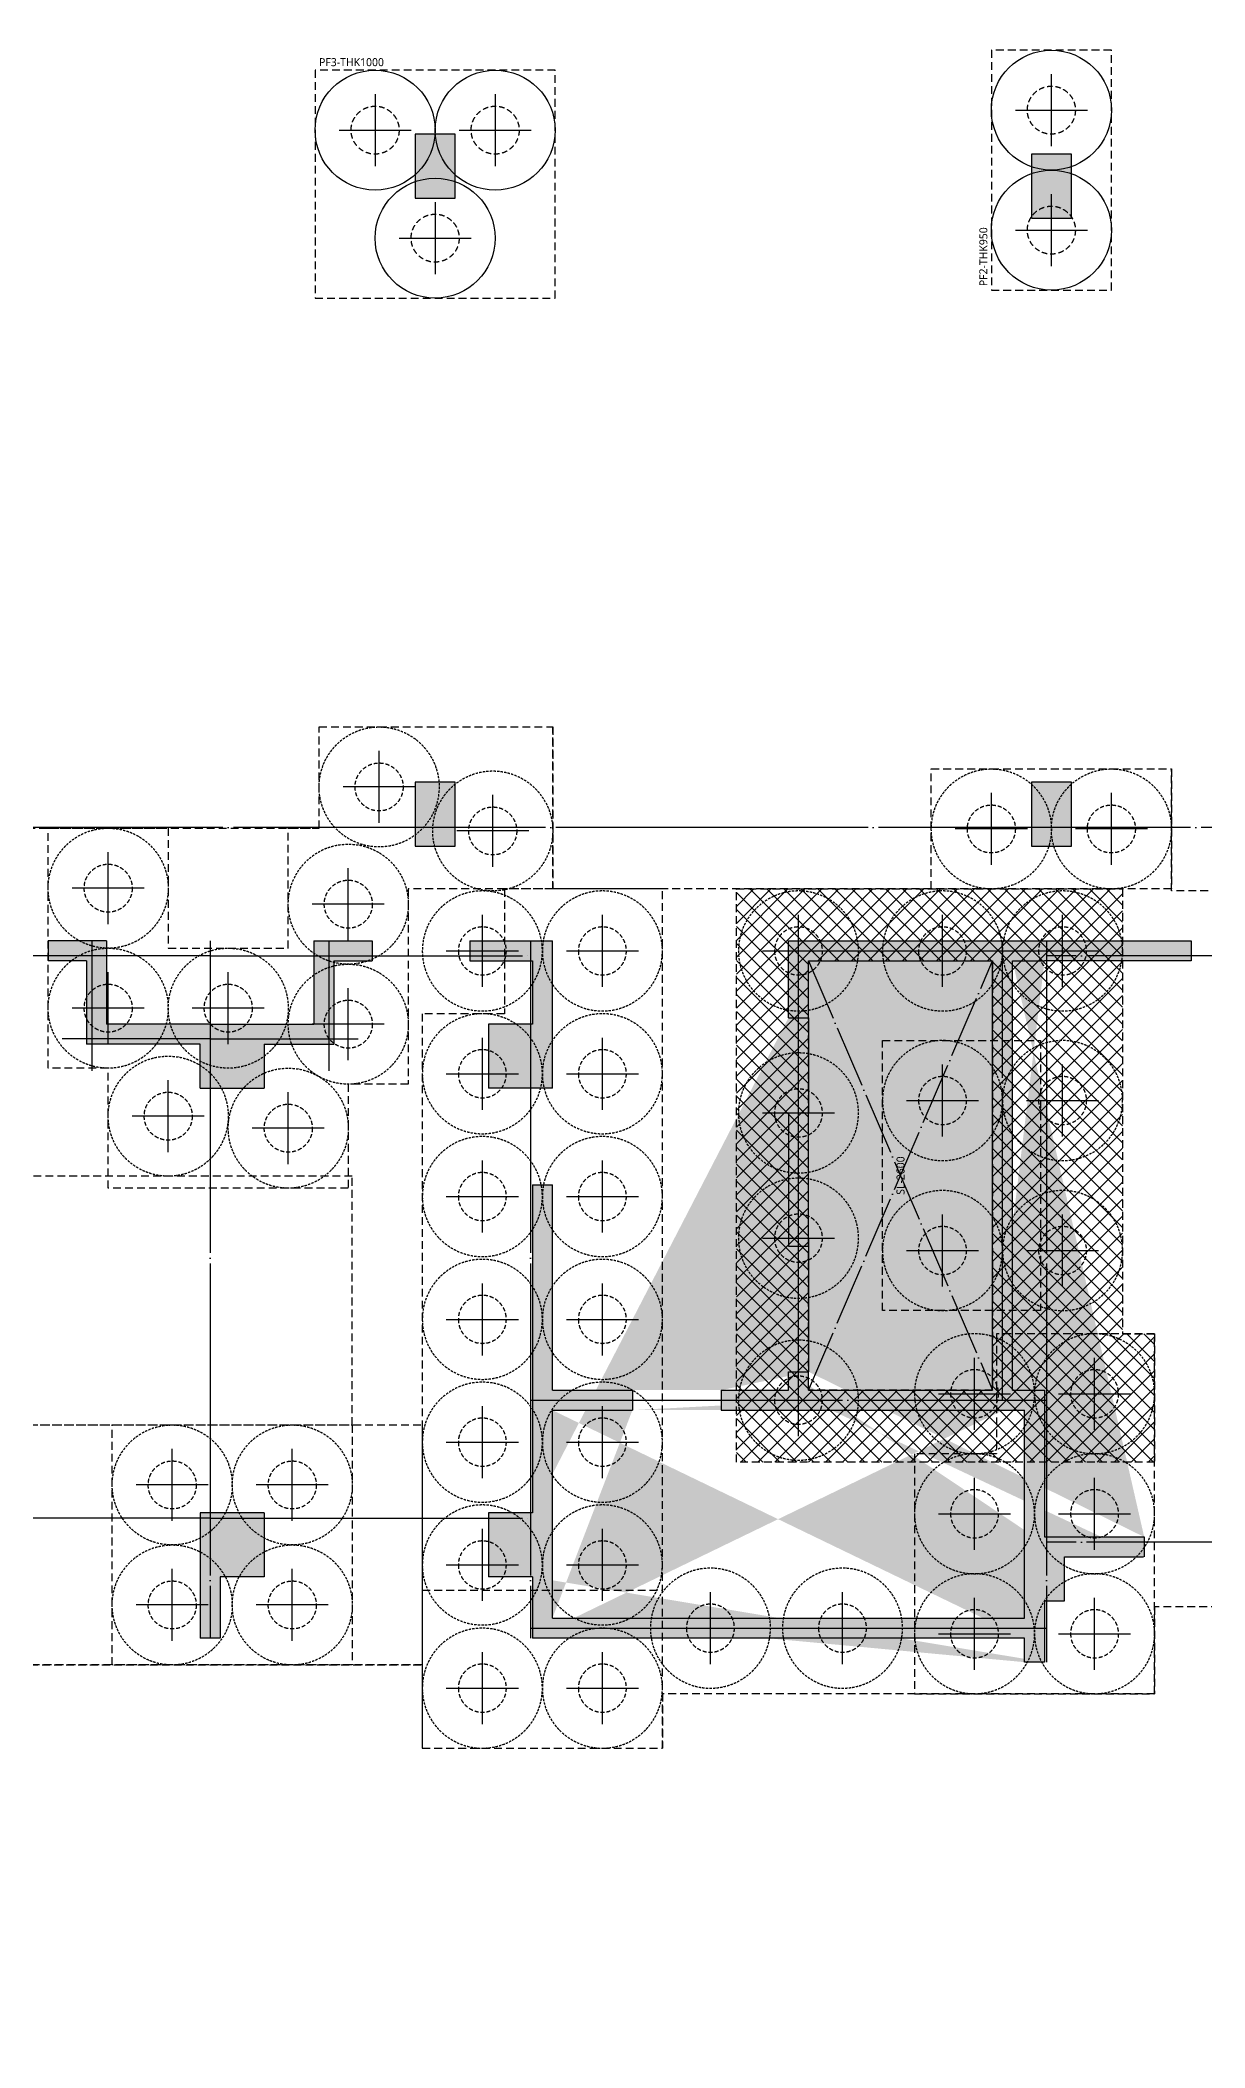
# Model space of a CAD drawing. Header units: millimetres. Extents: x 262481 to 2519995, y -394348 to 364571.
# Drawn here: x 2123310 to 2137863, y 81961 to 107057 of the extents above; entities that cross this region are included whole.
import ezdxf
from ezdxf.enums import TextEntityAlignment as Align

# ---------------------------------------------------------------- set-up
doc = ezdxf.new("R2010")
doc.units = ezdxf.units.MM
doc.header["$LTSCALE"] = 65
for name, pattern in [('XS-기초$0$CEN', [62, 60, -1, 0, -1]), ('XS-기초$0$CONTINOUS', [0]), ('XS-기초$0$DDOT', [14, 12, -1, 0, -1]), ('XS-기초$0$HID', [2.3, 1.5, -0.8])]:
    doc.linetypes.add(name, pattern=pattern)
for name, color, linetype in [('XS-기초$0$252', 252, 'Continuous'), ('XS-기초$0$CEN', 1, 'XS-기초$0$CEN'), ('XS-기초$0$EL7', 7, 'Continuous'), ('XS-기초$0$MAT', 3, 'XS-기초$0$HID'), ('XS-기초$0$OPEN', 9, 'XS-기초$0$DDOT'), ('XS-기초$0$PILE', 3, 'XS-기초$0$HID'), ('XS-기초$0$PILE-P', 3, 'XS-기초$0$HID'), ('XS-기초$0$WALL', 11, 'Continuous'), ('XS-기초$0$기초꺽임', 4, 'XS-기초$0$HID'), ('XS-기초$0$기초꺽임-HAT', 5, 'Continuous'), ('XS-기초$0$기초연단', 3, 'Continuous'), ('XS-기초$0$보강구간', 6, 'XS-기초$0$HID')]:
    doc.layers.add(name, color=color, linetype=linetype)
doc.layers.add('XS-기초$0$DEFPOINT', color=144, linetype='Continuous', plot=False)
doc.styles.add('XS-기초$0$맑은고딕', font='malgun.ttf')

# ---------------------------------------------------------------- blocks, each defined once
blk = doc.blocks.new('XS-기초$0$A$C762E058C')
at = {"layer": 'XS-기초$0$252'}
h = blk.add_hatch(color=256, dxfattribs=at)
h.dxf.hatch_style = 1
h.paths.add_polyline_path([(117550, -126950), (117550, -126150), (117050, -126150), (117050, -126950)])
h.paths.add_polyline_path([(111050, -126950), (111050, -126150), (110550, -126150), (110550, -126950)])
h.paths.add_polyline_path([(105650, -126950), (105650, -126150), (105150, -126150), (105150, -126950)])
h.paths.add_polyline_path([(101350, -126950), (101350, -126150), (100850, -126150), (100850, -126950)])
h.paths.add_polyline_path([(93250, -126950), (93250, -126150), (92750, -126150), (92750, -126950)])
h.paths.add_polyline_path([(85750, -126950), (85750, -126150), (85250, -126150), (85250, -126950)])
h.paths.add_polyline_path([(117550, -124300), (117550, -123500), (117050, -123500), (117050, -124300)])
h.paths.add_polyline_path([(105650, -124300), (105650, -123500), (105150, -123500), (105150, -124300)])
h.paths.add_polyline_path([(125700, -124300), (125700, -123500), (125200, -123500), (125200, -124300)])
h.paths.add_polyline_path([(111050, -124300), (111050, -123500), (110550, -123500), (110550, -124300)])
h.paths.add_polyline_path([(101350, -124300), (101350, -123500), (100850, -123500), (100850, -124300)])
h.paths.add_polyline_path([(85750, -124300), (85750, -123500), (85250, -123500), (85250, -124300)])
h.paths.add_polyline_path([(93250, -124300), (93250, -123500), (92750, -123500), (92750, -124300)])
h.paths.add_polyline_path([(77200, -124150), (78000, -124150), (78000, -123650), (77200, -123650)])
h.paths.add_polyline_path([(88550, -114000), (87750, -114000), (87750, -114500), (88550, -114500)])
h.paths.add_polyline_path([(88550, -117000), (87750, -117000), (87750, -117500), (88550, -117500)])
h.paths.add_polyline_path([(88550, -111000), (87750, -111000), (87750, -111500), (88550, -111500)])
h.paths.add_polyline_path([(101650, -117000), (100850, -117000), (100850, -117500), (101650, -117500)])
h.paths.add_polyline_path([(101650, -111000), (100850, -111000), (100850, -111500), (101650, -111500)])
h.paths.add_polyline_path([(93400, -117000), (92600, -117000), (92600, -117500), (93400, -117500)])
h.paths.add_polyline_path([(93400, -111000), (92600, -111000), (92600, -111500), (93400, -111500)])
h.paths.add_polyline_path([(86050, -117000), (85250, -117000), (85250, -117500), (86050, -117500)])
h.paths.add_polyline_path([(85850, -111000), (85050, -111000), (85050, -111500), (85850, -111500)])
h.paths.add_polyline_path([(78000, -117000), (77200, -117000), (77200, -117500), (78000, -117500)])
h.paths.add_polyline_path([(78000, -111000), (77200, -111000), (77200, -111500), (78000, -111500)])
h.paths.add_polyline_path([(105800, -117000), (105000, -117000), (105000, -117500), (105800, -117500)])
h.paths.add_polyline_path([(105800, -111000), (105000, -111000), (105000, -111500), (105800, -111500)])
h.paths.add_polyline_path([(111050, -111000), (110250, -111000), (110250, -111500), (111050, -111500)])
h.paths.add_polyline_path([(111050, -117000), (110250, -117000), (110250, -117500), (111050, -117500)])
h.paths.add_polyline_path([(117850, -117000), (117050, -117000), (117050, -117500), (117850, -117500)])
h.paths.add_polyline_path([(117850, -111000), (117050, -111000), (117050, -111500), (117850, -111500)])
h.paths.add_polyline_path([(125850, -117000), (125050, -117000), (125050, -117500), (125850, -117500)])
h.paths.add_polyline_path([(125850, -111000), (125050, -111000), (125050, -111500), (125850, -111500)])
h.paths.add_polyline_path([(110400, -103800), (110400, -103300), (109600, -103300), (109600, -103800)])
h.paths.add_polyline_path([(118500, -103300), (117700, -103300), (117700, -103800), (118500, -103800)])
h.paths.add_polyline_path([(111050, -107400), (110250, -107400), (110250, -107900), (111050, -107900)])
h.paths.add_polyline_path([(117850, -107400), (117050, -107400), (117050, -107900), (117850, -107900)])
h.paths.add_polyline_path([(126600, -103300), (125800, -103300), (125800, -103800), (126600, -103800)])
h.paths.add_polyline_path([(86100, -103300), (85300, -103300), (85300, -103800), (86100, -103800)])
h.paths.add_polyline_path([(86100, -95200), (85300, -95200), (85300, -95700), (86100, -95700)])
h.paths.add_polyline_path([(86100, -87100), (85300, -87100), (85300, -87600), (86100, -87600)])
h.paths.add_polyline_path([(94200, -103300), (93400, -103300), (93400, -103800), (94200, -103800)])
h.paths.add_polyline_path([(94200, -95200), (93400, -95200), (93400, -95700), (94200, -95700)])
h.paths.add_polyline_path([(94200, -87100), (93400, -87100), (93400, -87600), (94200, -87600)])
h.paths.add_polyline_path([(102300, -103300), (101500, -103300), (101500, -103800), (102300, -103800)])
h.paths.add_polyline_path([(102300, -95200), (101500, -95200), (101500, -95700), (102300, -95700)])
h.paths.add_polyline_path([(102300, -87100), (101500, -87100), (101500, -87600), (102300, -87600)])
h.paths.add_polyline_path([(110400, -95200), (109600, -95200), (109600, -95700), (110400, -95700)])
h.paths.add_polyline_path([(110400, -87100), (109600, -87100), (109600, -87600), (110400, -87600)])
h.paths.add_polyline_path([(78000, -103300), (77200, -103300), (77200, -103800), (78000, -103800)])
h.paths.add_polyline_path([(78000, -95200), (77200, -95200), (77200, -95700), (78000, -95700)])
h.paths.add_polyline_path([(78000, -87100), (77200, -87100), (77200, -87600), (78000, -87600)])
h.paths.add_polyline_path([(118500, -95200), (117700, -95200), (117700, -95700), (118500, -95700)])
h.paths.add_polyline_path([(118500, -87100), (117700, -87100), (117700, -87600), (118500, -87600)])
h.paths.add_polyline_path([(126600, -95200), (125800, -95200), (125800, -95700), (126600, -95700)])
h.paths.add_polyline_path([(126600, -87100), (125800, -87100), (125800, -87600), (126600, -87600)])
h.paths.add_polyline_path([(134050, -103300), (133250, -103300), (133250, -103800), (134050, -103800)])
h.paths.add_polyline_path([(86100, -79000), (85300, -79000), (85300, -79500), (86100, -79500)])
h.paths.add_polyline_path([(94200, -79000), (93400, -79000), (93400, -79500), (94200, -79500)])
h.paths.add_polyline_path([(102300, -79000), (101500, -79000), (101500, -79500), (102300, -79500)])
h.paths.add_polyline_path([(110400, -79000), (109600, -79000), (109600, -79500), (110400, -79500)])
h.paths.add_polyline_path([(118500, -79000), (117700, -79000), (117700, -79500), (118500, -79500)])
h.paths.add_polyline_path([(134050, -79000), (133250, -79000), (133250, -79500), (134050, -79500)])
h.paths.add_polyline_path([(126600, -79000), (125800, -79000), (125800, -79500), (126600, -79500)])
h.paths.add_polyline_path([(73650, -79000), (72850, -79000), (72850, -79500), (73650, -79500)])
h.paths.add_polyline_path([(136755, -79000), (135955, -79000), (135955, -79500), (136755, -79500)])
h.paths.add_polyline_path([(68100, -79000), (67300, -79000), (67300, -79500), (68100, -79500)])
h.paths.add_polyline_path([(78000, -79000), (77200, -79000), (77200, -79500), (78000, -79500)])
h = blk.add_hatch(color=256, dxfattribs=at)
h.dxf.hatch_style = 1
h.paths.add_polyline_path([(68065, -123715), (68315, -123715), (68315, -122920), (68565, -122920), (68565, -124265), (74155, -124265), (74155, -123495), (75765, -123495), (75765, -123015), (76015, -123015), (76015, -123745), (74405, -123745), (74405, -124390), (74405, -125035), (76015, -125035), (76015, -125765), (75765, -125765), (75765, -125285), (74155, -125285), (74155, -124515), (68565, -124515), (68565, -125860), (68315, -125860), (68315, -124515), (67000, -124515), (67000, -124265), (68065, -124265)])
h.paths.add_polyline_path([(68565, -117500), (68565, -117000), (68565, -115715), (74155, -115715), (74155, -116485), (75765, -116485), (75765, -116965), (76015, -116965), (76015, -116235), (74405, -116235), (74405, -115590), (74405, -114945), (76015, -114945), (76015, -114215), (75765, -114215), (75765, -114695), (74155, -114695), (74155, -115465), (68565, -115465), (68565, -114120), (68315, -114120), (68315, -115465), (67000, -115465), (67000, -115715), (68315, -115715), (68315, -117000), (67765, -117000), (67765, -117500)])
h.paths.add_polyline_path([(76015, -118185), (75765, -118185), (75765, -119865), (68565, -119865), (68565, -118770), (68315, -118770), (68315, -119865), (67000, -119865), (67000, -120115), (68315, -120115), (68315, -121210), (68565, -121210), (68565, -120115), (75765, -120115), (75765, -121795), (76015, -121795), (76015, -119990)])
h.paths.add_polyline_path([(74175, -105015), (74175, -104215), (74975, -104215), (74975, -104765), (75765, -104765), (75765, -103985), (76015, -103985), (76015, -105015)])
h.paths.add_polyline_path([(76015, -87985), (75765, -87985), (75765, -88615), (73650, -88615), (73650, -88065), (72850, -88065), (72850, -88865), (75765, -88865), (75765, -89495), (76015, -89495), (76015, -88740)])
h.paths.add_polyline_path([(72850, -92340), (73650, -92340), (73650, -92615), (74725, -92615), (74725, -91195), (75765, -91195), (75765, -90715), (76015, -90715), (76015, -91445), (74975, -91445), (74975, -92740), (74975, -94035), (76015, -94035), (76015, -94765), (75765, -94765), (75765, -94285), (74725, -94285), (74725, -92865), (73650, -92865), (73650, -93140), (72850, -93140)])
h.paths.add_polyline_path([(68065, -92340), (68065, -92615), (67300, -92615), (67300, -92865), (68065, -92865), (68065, -93140), (68865, -93140), (68865, -92340)])
h.paths.add_polyline_path([(73650, -81220), (72850, -81220), (72850, -80670), (68865, -80670), (68865, -81220), (68065, -81220), (68065, -80670), (67300, -80670), (67300, -80420), (77505, -80420), (77505, -80670), (76015, -80670), (76015, -81495), (75765, -81495), (75765, -80670), (73650, -80670)])
h.paths.add_polyline_path([(74725, -101415), (74175, -101415), (74175, -100615), (74725, -100615), (74725, -99195), (75765, -99195), (75765, -98715), (76015, -98715), (76015, -99445), (74975, -99445), (74975, -100740), (74975, -102035), (76015, -102035), (76015, -102765), (75765, -102765), (75765, -102285), (74725, -102285)])
h.paths.add_polyline_path([(74975, -97495), (72850, -97495), (72850, -96615), (75765, -96615), (75765, -95985), (76015, -95985), (76015, -96740), (76015, -97495), (75765, -97495), (75765, -96865), (74975, -96865)])
h.paths.add_polyline_path([(73650, -85415), (72850, -85415), (72850, -84615), (74725, -84615), (74725, -83195), (75765, -83195), (75765, -82715), (76015, -82715), (76015, -83445), (74975, -83445), (74975, -84740), (74975, -86035), (76015, -86035), (76015, -86765), (75765, -86765), (75765, -86285), (74725, -86285), (74725, -84865), (73650, -84865)])
h.paths.add_polyline_path([(68065, -88615), (68065, -88065), (68865, -88065), (68865, -88865), (67300, -88865), (67300, -88615)])
h.paths.add_polyline_path([(68865, -100615), (67300, -100615), (67300, -100865), (68065, -100865), (68065, -101415), (68865, -101415)])
h.paths.add_polyline_path([(67300, -96615), (67300, -96865), (68065, -96865), (68065, -97415), (68865, -97415), (68865, -96615)])
h.paths.add_polyline_path([(68865, -84615), (67300, -84615), (67300, -84865), (68065, -84865), (68065, -85415), (68865, -85415)])
edge = h.paths.add_edge_path()
edge.add_line((67765, -111415), (68315, -111415))
edge.add_line((67765, -111165), (67765, -111415))
edge.add_line((70630, -107965), (70630, -108215))
edge.add_line((68565, -112410), (68315, -112410))
edge.add_line((70400, -107965), (70630, -107965))
edge.add_line((70400, -108215), (70630, -108215))
edge.add_line((70400, -107125), (70150, -107125))
edge.add_line((70400, -106015), (70150, -106015))
edge.add_line((70400, -110765), (70400, -111165))
edge.add_line((70400, -108215), (70400, -110515))
edge.add_line((70400, -107125), (70400, -107965))
edge.add_line((70400, -105015), (70400, -106015))
edge.add_line((70150, -107125), (70150, -110915))
edge.add_line((70150, -105015), (70150, -106015))
edge.add_line((67550, -105015), (67550, -110915))
edge.add_line((67550, -110915), (70150, -110915))
edge.add_line((67000, -110915), (67300, -110915))
edge.add_line((67000, -111165), (67000, -110915))
edge.add_line((67550, -105015), (70150, -105015))
edge.add_line((67300, -110915), (67300, -104765))
edge.add_line((70400, -111165), (68565, -111165))
edge.add_line((68315, -111415), (68315, -112400))
edge.add_line((68565, -111165), (68565, -112410))
edge.add_line((67765, -111165), (67000, -111165))
edge.add_line((68065, -104765), (68065, -104215))
edge.add_line((68865, -104215), (68065, -104215))
edge.add_line((68865, -104765), (68865, -104215))
edge.add_line((68065, -104765), (67300, -104765))
edge.add_line((72965, -104765), (72965, -105015))
edge.add_line((70400, -105015), (72965, -105015))
edge.add_line((72965, -104765), (68865, -104765))
edge.add_line((75055, -107965), (75055, -108215))
edge.add_line((75055, -107965), (76015, -107965))
edge.add_line((75055, -108215), (75765, -108215))
edge.add_line((75765, -110765), (75765, -111165))
edge.add_line((75765, -108215), (75765, -110515))
edge.add_line((76015, -107965), (76015, -111165))
edge.add_line((76015, -112995), (75765, -112995))
edge.add_line((76015, -112995), (76015, -111165))
edge.add_line((75765, -112995), (75765, -111165))
edge.add_line((70400, -110515), (75765, -110515))
edge.add_line((70400, -110765), (75765, -110765))
h = blk.add_hatch(color=256, dxfattribs=at)
h.dxf.hatch_style = 1
h.paths.add_polyline_path([(76015, -107965), (75055, -107965), (75055, -108215), (75765, -108215), (75765, -110515), (70400, -110515), (70400, -108215), (70630, -108215), (70630, -107965), (70400, -107965), (70400, -107125), (70150, -107125), (70150, -110915), (67550, -110915), (67550, -105015), (70150, -105015), (70150, -106015), (70400, -106015), (70400, -105015), (72965, -105015), (72965, -104765), (68865, -104765), (68865, -104215), (68065, -104215), (68065, -104765), (67300, -104765), (67300, -110915), (67000, -110915), (67000, -111165), (67765, -111165), (67765, -111415), (68315, -111415), (68315, -112410), (68565, -112410), (68565, -111165), (70400, -111165), (70400, -110765), (75765, -110765), (75765, -111165), (75765, -112995), (76015, -112995)])
h = blk.add_hatch(color=256, dxfattribs=at)
h.dxf.hatch_style = 1
h.paths.add_polyline_path([(7565, -107965), (5900, -107965), (5900, -108215), (7565, -108215)])
h.paths.add_polyline_path([(109050, -107400), (106350, -107400), (106350, -110300), (109050, -110300)])
h.paths.add_polyline_path([(106550, -110100), (106550, -107600), (108850, -107600), (108850, -110100)], flags=16)
h.paths.add_polyline_path([(41550, -114300), (38850, -114300), (38850, -117200), (41550, -117200)])
h.paths.add_polyline_path([(41350, -114500), (41350, -117000), (39050, -117000), (39050, -114500)], flags=16)
h.paths.add_polyline_path([(73865, -107965), (72200, -107965), (72200, -108215), (73865, -108215)])
h.paths.add_polyline_path([(140465, -107965), (138800, -107965), (138800, -108215), (140465, -108215)])
blk = doc.blocks.new('XS-기초$0$PILE-P')
at = {"layer": 'XS-기초$0$DEFPOINT'}
blk.add_circle((0, 0), 750, dxfattribs=at)
at = {"layer": 'XS-기초$0$PILE-P', "color": 4, "linetype": 'XS-기초$0$CONTINOUS'}
for p, q in [((0, -450), (0, 450)), ((-450, 0), (450, 0))]:
    blk.add_line(p, q, dxfattribs=at)
at = {"layer": 'XS-기초$0$PILE-P', "linetype": 'XS-기초$0$HID', "ltscale": 0.7}
blk.add_circle((0, 0), 300, dxfattribs=at)
blk = doc.blocks.new('XS-기초$0$PF2')
at = {"layer": 'XS-기초$0$MAT', "linetype": 'XS-기초$0$HID'}
blk.add_lwpolyline([(-1500, -750), (1500, -750), (1500, 750), (-1500, 750)], close=True, dxfattribs=at)
at = {"layer": 'XS-기초$0$PILE-P', "rotation": 270}
for p in [(-750, 0), (750, 0)]:
    blk.add_blockref('XS-기초$0$PILE-P', p, dxfattribs=at)
at = {"layer": 'XS-기초$0$DEFPOINT', "color": 1, "style": 'XS-기초$0$맑은고딕'}
blk.add_text('PF2-THK950', height=100, dxfattribs=at).set_placement((-1450, 850), align=Align.MIDDLE_LEFT)
blk = doc.blocks.new('XS-기초$0$PF3')
at = {"layer": 'XS-기초$0$MAT', "linetype": 'XS-기초$0$HID'}
blk.add_lwpolyline([(-1500, -1650), (1500, -1650), (1500, 1200), (-1500, 1200)], close=True, dxfattribs=at)
at = {"layer": 'XS-기초$0$PILE-P', "rotation": 270}
for p in [(-750, 450), (750, 450), (0, -900)]:
    blk.add_blockref('XS-기초$0$PILE-P', p, dxfattribs=at)
at = {"layer": 'XS-기초$0$DEFPOINT', "color": 1, "style": 'XS-기초$0$맑은고딕'}
blk.add_text('PF3-THK1000', height=100, dxfattribs=at).set_placement((-1450, 1300), align=Align.MIDDLE_LEFT)
blk = doc.blocks.new('XS-기초$0$PILE-600')
at = {"layer": 'XS-기초$0$DEFPOINT', "color": 173, "linetype": 'XS-기초$0$HID', "ltscale": 0.3}
blk.add_circle((0, 0), 750, dxfattribs=at)
at = {"layer": 'XS-기초$0$PILE', "linetype": 'Continuous'}
for p, q in [((0, -450), (0, 450)), ((-450, 0), (450, 0))]:
    blk.add_line(p, q, dxfattribs=at)
at = {"layer": 'XS-기초$0$PILE', "ltscale": 0.5}
blk.add_circle((0, 0), 300, dxfattribs=at)

msp = doc.modelspace()

# ---------------------------------------------------------------- hatches: boundary and pattern name
at = {"layer": 'XS-기초$0$기초꺽임-HAT'}
h = msp.add_hatch(dxfattribs=at)
h.set_pattern_fill('ANSI37', color=256, scale=1200, angle=90, style=0)
h.set_pattern_definition([(135, (2222995.4, -98527.69), (-106.06602, -106.06602), []), (225, (2222995.4, -98527.69), (106.06602, -106.06602), [])])
h.paths.add_polyline_path([(2132910.4, 90182.3), (2132910.4, 95547.3), (2135210.4, 95547.3), (2135210.4, 90182.3)], flags=16)
h.paths.add_polyline_path([(2136835.4, 96447.3), (2136835.4, 90887.3), (2137235.4, 90887.3), (2137235.4, 89282.3), (2132010.4, 89282.3), (2132010.4, 96447.3)])

# ---------------------------------------------------------------- linework, layer by layer
at = {"layer": 'XS-기초$0$CEN'}
for p, q in [((2153805.4, 97217.3), (2105115.4, 97217.3)), ((2123955.4, 95797.3), (2123955.4, 94172.3)), ((2125435.4, 95797.3), (2125435.4, 87082.3)), ((2125435.4, 95797.3), (2125435.4, 87082.3)), ((2126915.4, 95797.3), (2126915.4, 94172.3)), ((2129435.4, 95797.3), (2129435.4, 87082.3)), ((2132660.4, 95672.3), (2135885.4, 95672.3)), ((2132785.4, 90057.3), (2132785.4, 95797.3)), ((2135335.4, 90057.3), (2135335.4, 95797.3)), ((2135885.4, 95797.3), (2135885.4, 86782.3)), ((2125435.4, 95612.3), (2121435.4, 95612.3)), ((2125435.4, 95612.3), (2129435.4, 95612.3)), ((2140285.4, 95612.3), (2135885.4, 95612.3)), ((2125435.4, 94572.3), (2123585.4, 94572.3)), ((2125435.4, 94572.3), (2127285.4, 94572.3)), ((2129435.4, 90057.3), (2135885.4, 90057.3)), ((2125435.4, 88582.3), (2121435.4, 88582.3)), ((2125435.4, 88582.3), (2129435.4, 88582.3)), ((2140285.4, 88282.3), (2135885.4, 88282.3)), ((2129435.4, 87207.3), (2135885.4, 87207.3))]:
    msp.add_line(p, q, dxfattribs=at)
at = {"layer": 'XS-기초$0$EL7'}
for p, q in [((2132910.4, 94837.3), (2132910.4, 93647.3)), ((2132910.4, 92082.3), (2132910.4, 90412.3))]:
    msp.add_line(p, q, dxfattribs=at)
at = {"layer": 'XS-기초$0$OPEN'}
for p, q in [((2132910.4, 90182.3), (2135210.4, 95547.3)), ((2132910.4, 95547.3), (2135210.4, 90182.3))]:
    msp.add_line(p, q, dxfattribs=at)
at = {"layer": 'XS-기초$0$WALL'}
for p, q in [((2128495.4, 105882.3), (2127995.4, 105882.3)), ((2127995.4, 105882.3), (2127995.4, 105082.3)), ((2128495.4, 105082.3), (2128495.4, 105882.3)), ((2136195.4, 105632.3), (2135695.4, 105632.3)), ((2135695.4, 105632.3), (2135695.4, 104832.3)), ((2136195.4, 104832.3), (2136195.4, 105632.3)), ((2127995.4, 105082.3), (2128495.4, 105082.3)), ((2135695.4, 104832.3), (2136195.4, 104832.3)), ((2128495.4, 97782.3), (2127995.4, 97782.3)), ((2127995.4, 97782.3), (2127995.4, 96982.3)), ((2128495.4, 96982.3), (2128495.4, 97782.3)), ((2136195.4, 97782.3), (2135695.4, 97782.3)), ((2135695.4, 97782.3), (2135695.4, 96982.3)), ((2136195.4, 96982.3), (2136195.4, 97782.3)), ((2127995.4, 96982.3), (2128495.4, 96982.3)), ((2135695.4, 96982.3), (2136195.4, 96982.3)), ((2124140.4, 95797.3), (2123410.4, 95797.3)), ((2123410.4, 95797.3), (2123410.4, 95547.3)), ((2124140.4, 95797.3), (2124140.4, 94757.3)), ((2126730.4, 95797.3), (2127460.4, 95797.3)), ((2126730.4, 95797.3), (2126730.4, 94757.3)), ((2127460.4, 95797.3), (2127460.4, 95547.3)), ((2128680.4, 95797.3), (2129710.4, 95797.3)), ((2128680.4, 95797.3), (2128680.4, 95547.3)), ((2129710.4, 93957.3), (2129710.4, 95797.3)), ((2132660.4, 95797.3), (2137690.4, 95797.3)), ((2132660.4, 94837.3), (2132660.4, 95797.3)), ((2137690.4, 95797.3), (2137690.4, 95547.3)), ((2123890.4, 95547.3), (2123410.4, 95547.3)), ((2123890.4, 95547.3), (2123890.4, 94507.3)), ((2126980.4, 95547.3), (2127460.4, 95547.3)), ((2126980.4, 95547.3), (2126980.4, 94507.3)), ((2128680.4, 95547.3), (2129460.4, 95547.3)), ((2129460.4, 95547.3), (2129460.4, 94757.3)), ((2132910.4, 95547.3), (2135210.4, 95547.3)), ((2132910.4, 94837.3), (2132910.4, 95547.3)), ((2135210.4, 90182.3), (2135210.4, 95547.3)), ((2135460.4, 90182.3), (2135460.4, 95547.3)), ((2135460.4, 95547.3), (2135860.4, 95547.3)), ((2137690.4, 95547.3), (2135860.4, 95547.3)), ((2125435.4, 94757.3), (2124140.4, 94757.3)), ((2125435.4, 94757.3), (2126730.4, 94757.3)), ((2129460.4, 94757.3), (2128910.4, 94757.3)), ((2128910.4, 94757.3), (2128910.4, 93957.3)), ((2132660.4, 94837.3), (2132910.4, 94837.3)), ((2125310.4, 94507.3), (2123890.4, 94507.3)), ((2125310.4, 93957.3), (2125310.4, 94507.3)), ((2126110.4, 94507.3), (2126980.4, 94507.3)), ((2126110.4, 94507.3), (2126110.4, 93957.3)), ((2125310.4, 93957.3), (2126110.4, 93957.3)), ((2129710.4, 93957.3), (2128910.4, 93957.3)), ((2132660.4, 93647.3), (2132660.4, 91982.3)), ((2132660.4, 93647.3), (2132910.4, 93647.3)), ((2132910.4, 91982.3), (2132910.4, 93647.3)), ((2129460.4, 92747.3), (2129460.4, 88647.3)), ((2129460.4, 92747.3), (2129710.4, 92747.3)), ((2129710.4, 90182.3), (2129710.4, 92747.3)), ((2132660.4, 91982.3), (2132910.4, 91982.3)), ((2132660.4, 90182.3), (2132660.4, 90412.3)), ((2132660.4, 90412.3), (2132910.4, 90412.3)), ((2132910.4, 90182.3), (2132910.4, 90412.3)), ((2129710.4, 90182.3), (2130710.4, 90182.3)), ((2130710.4, 90182.3), (2130710.4, 89932.3)), ((2131820.4, 90182.3), (2132660.4, 90182.3)), ((2131820.4, 90182.3), (2131820.4, 89932.3)), ((2132910.4, 90182.3), (2135210.4, 90182.3)), ((2135460.4, 90182.3), (2135860.4, 90182.3)), ((2135860.4, 90182.3), (2135860.4, 88347.3)), ((2129710.4, 87332.3), (2129710.4, 89932.3)), ((2129710.4, 89932.3), (2130710.4, 89932.3)), ((2131820.4, 89932.3), (2135610.4, 89932.3)), ((2135610.4, 87332.3), (2135610.4, 89932.3)), ((2126110.4, 88647.3), (2125310.4, 88647.3)), ((2125310.4, 88647.3), (2125310.4, 87082.3)), ((2126110.4, 88647.3), (2126110.4, 87847.3)), ((2129460.4, 88647.3), (2128910.4, 88647.3)), ((2128910.4, 88647.3), (2128910.4, 87847.3)), ((2135860.4, 88347.3), (2137105.4, 88347.3)), ((2137105.4, 88347.3), (2137105.4, 88097.3)), ((2136110.4, 88097.3), (2137095.4, 88097.3)), ((2136110.4, 87547.3), (2136110.4, 88097.3)), ((2126110.4, 87847.3), (2125560.4, 87847.3)), ((2125560.4, 87847.3), (2125560.4, 87082.3)), ((2129460.4, 87847.3), (2128910.4, 87847.3)), ((2129460.4, 87847.3), (2129460.4, 87082.3)), ((2135860.4, 87547.3), (2135860.4, 86782.3)), ((2135860.4, 87547.3), (2136110.4, 87547.3)), ((2129710.4, 87332.3), (2135610.4, 87332.3)), ((2125560.4, 87082.3), (2125310.4, 87082.3)), ((2135610.4, 87082.3), (2129460.4, 87082.3)), ((2135610.4, 86782.3), (2135610.4, 87082.3)), ((2135860.4, 86782.3), (2135610.4, 86782.3))]:
    msp.add_line(p, q, dxfattribs=at)
at = {"layer": 'XS-기초$0$기초꺽임'}
for points in [[(2136835.4, 96447.3), (2136835.4, 90887.3), (2137235.4, 90887.3), (2137235.4, 89282.3), (2132010.4, 89282.3), (2132010.4, 96447.3)], [(2132910.4, 90182.3), (2132910.4, 95547.3), (2135210.4, 95547.3), (2135210.4, 90182.3)], [(2132910.4, 90182.3), (2132910.4, 95547.3), (2135210.4, 95547.3), (2135210.4, 90182.3)]]:
    msp.add_lwpolyline(points, close=True, dxfattribs=at)
at = {"layer": 'XS-기초$0$기초연단', "linetype": 'XS-기초$0$HID'}
for p, q in [((2126795.4, 98472.3), (2129715.4, 98472.3)), ((2126795.4, 97207.3), (2126795.4, 98472.3)), ((2129715.4, 96447.3), (2129715.4, 98472.3)), ((2134445.4, 97947.3), (2137445.4, 97947.3)), ((2134445.4, 96447.3), (2134445.4, 97947.3)), ((2137445.4, 96422.3), (2137445.4, 97947.3)), ((2121655.4, 97207.3), (2126795.4, 97207.3)), ((2134445.4, 96447.3), (2129715.4, 96447.3)), ((2140445.4, 96422.3), (2137445.4, 96422.3)), ((2139535.4, 87472.3), (2137235.4, 87472.3)), ((2137235.4, 87472.3), (2137235.4, 86387.3)), ((2106740.4, 86747.3), (2128085.4, 86747.3)), ((2128085.4, 86747.3), (2128085.4, 85707.3)), ((2131085.4, 86387.3), (2131085.4, 85707.3)), ((2137235.4, 86387.3), (2131085.4, 86387.3)), ((2128085.4, 85707.3), (2131085.4, 85707.3))]:
    msp.add_line(p, q, dxfattribs=at)
at = {"layer": 'XS-기초$0$보강구간'}
for p, q in [((2137235.4, 90887.3), (2135260.4, 90887.3)), ((2128085.4, 87682.3), (2131085.4, 87682.3))]:
    msp.add_line(p, q, dxfattribs=at)
for points in [[(2123410.4, 97207.3), (2124910.4, 97207.3), (2124910.4, 95707.3), (2126410.4, 95707.3), (2126410.4, 97207.3), (2126795.4, 97207.3), (2126795.4, 98472.3), (2129715.4, 98472.3), (2129715.4, 96447.3), (2127910.4, 96447.3), (2127910.4, 94007.3), (2127160.4, 94007.3), (2127160.4, 92707.3), (2124160.4, 92707.3), (2124160.4, 94207.3), (2123410.4, 94207.3)], [(2134445.4, 97947.3), (2137445.4, 97947.3), (2137445.4, 96447.3), (2134445.4, 96447.3)], [(2128085.4, 94887.3), (2128085.4, 85707.3), (2131085.4, 85707.3), (2131085.4, 96447.3), (2129110.4, 96447.3), (2129110.4, 94887.3)], [(2135810.4, 94552.3), (2135810.4, 91177.3), (2133835.4, 91177.3), (2133835.4, 94552.3)], [(2124210.4, 86747.3), (2124210.4, 89747.3), (2127210.4, 89747.3), (2127210.4, 86747.3)]]:
    msp.add_lwpolyline(points, close=True, dxfattribs=at)
at = {"layer": 'XS-기초$0$보강구간', "color": 4}
for points in [[(2108210.4, 89747.3), (2127210.4, 89747.3), (2127210.4, 92857.3), (2108210.4, 92857.3)], [(2106740.4, 89747.3), (2128085.4, 89747.3), (2128085.4, 86747.3), (2106740.4, 86747.3)]]:
    msp.add_lwpolyline(points, close=True, dxfattribs=at)
at = {"layer": 'XS-기초$0$보강구간'}
msp.add_lwpolyline([(2137235.4, 86387.3), (2137235.4, 90887.3), (2135260.4, 90887.3), (2135260.4, 89387.3), (2134235.4, 89387.3), (2134235.4, 86387.3), (2137235.4, 86387.3)], dxfattribs=at)

# ---------------------------------------------------------------- block references
at = {"layer": 'XS-기초$0$252', "rotation": 90}
msp.add_blockref('XS-기초$0$A$C762E058C', (2024695.4, 19782.3), dxfattribs=at)
at = {"layer": 'XS-기초$0$PILE', "rotation": 90}
for p in [(2127545.4, 97722.3), (2128965.4, 97172.3), (2135195.4, 97197.3), (2136695.4, 97197.3), (2124160.4, 96457.3), (2127160.4, 96257.3), (2124160.4, 94957.3), (2125660.4, 94957.3), (2127160.4, 94757.3), (2124910.4, 93607.3), (2126410.4, 93457.3), (2124960.4, 88997.3), (2126460.4, 88997.3), (2124960.4, 87497.3), (2126460.4, 87497.3)]:
    msp.add_blockref('XS-기초$0$PILE-600', p, dxfattribs=at)
at = {"layer": 'XS-기초$0$PILE', "xscale": -1, "rotation": 270}
for p in [(2128835.4, 95672.3), (2130335.4, 95672.3), (2132785.4, 95672.3), (2134585.4, 95672.3), (2136085.4, 95672.3), (2128835.4, 94137.3), (2130335.4, 94137.3), (2132785.4, 93647.3), (2134585.4, 93802.3), (2136085.4, 93802.3), (2128835.4, 92602.3), (2130335.4, 92602.3), (2132785.4, 92082.3), (2134585.4, 91927.3), (2136085.4, 91927.3), (2128835.4, 91067.3), (2130335.4, 91067.3), (2134985.4, 90137.3), (2136485.4, 90137.3), (2132785.4, 90057.3), (2128835.4, 89532.3), (2130335.4, 89532.3), (2134985.4, 88637.3), (2136485.4, 88637.3), (2128835.4, 87997.3), (2130335.4, 87997.3), (2131685.4, 87207.3), (2133335.4, 87207.3), (2134985.4, 87137.3), (2136485.4, 87137.3), (2128835.4, 86457.3), (2130335.4, 86457.3)]:
    msp.add_blockref('XS-기초$0$PILE-600', p, dxfattribs=at)
at = {"layer": 'XS-기초$0$PILE-P', "rotation": 90}
msp.add_blockref('XS-기초$0$PF2', (2135945.4, 105432.3), dxfattribs=at)
at = {"layer": 'XS-기초$0$PILE-P'}
msp.add_blockref('XS-기초$0$PF3', (2128245.4, 105482.3), dxfattribs=at)

# ---------------------------------------------------------------- texts
at = {"layer": 'XS-기초$0$DEFPOINT', "color": 2, "style": 'XS-기초$0$맑은고딕'}
msp.add_text('SL-2600', height=100, rotation=90, dxfattribs=at).set_placement((2134060.4, 92864.8), align=Align.MIDDLE_CENTER)

doc.saveas('drawing.dxf')
